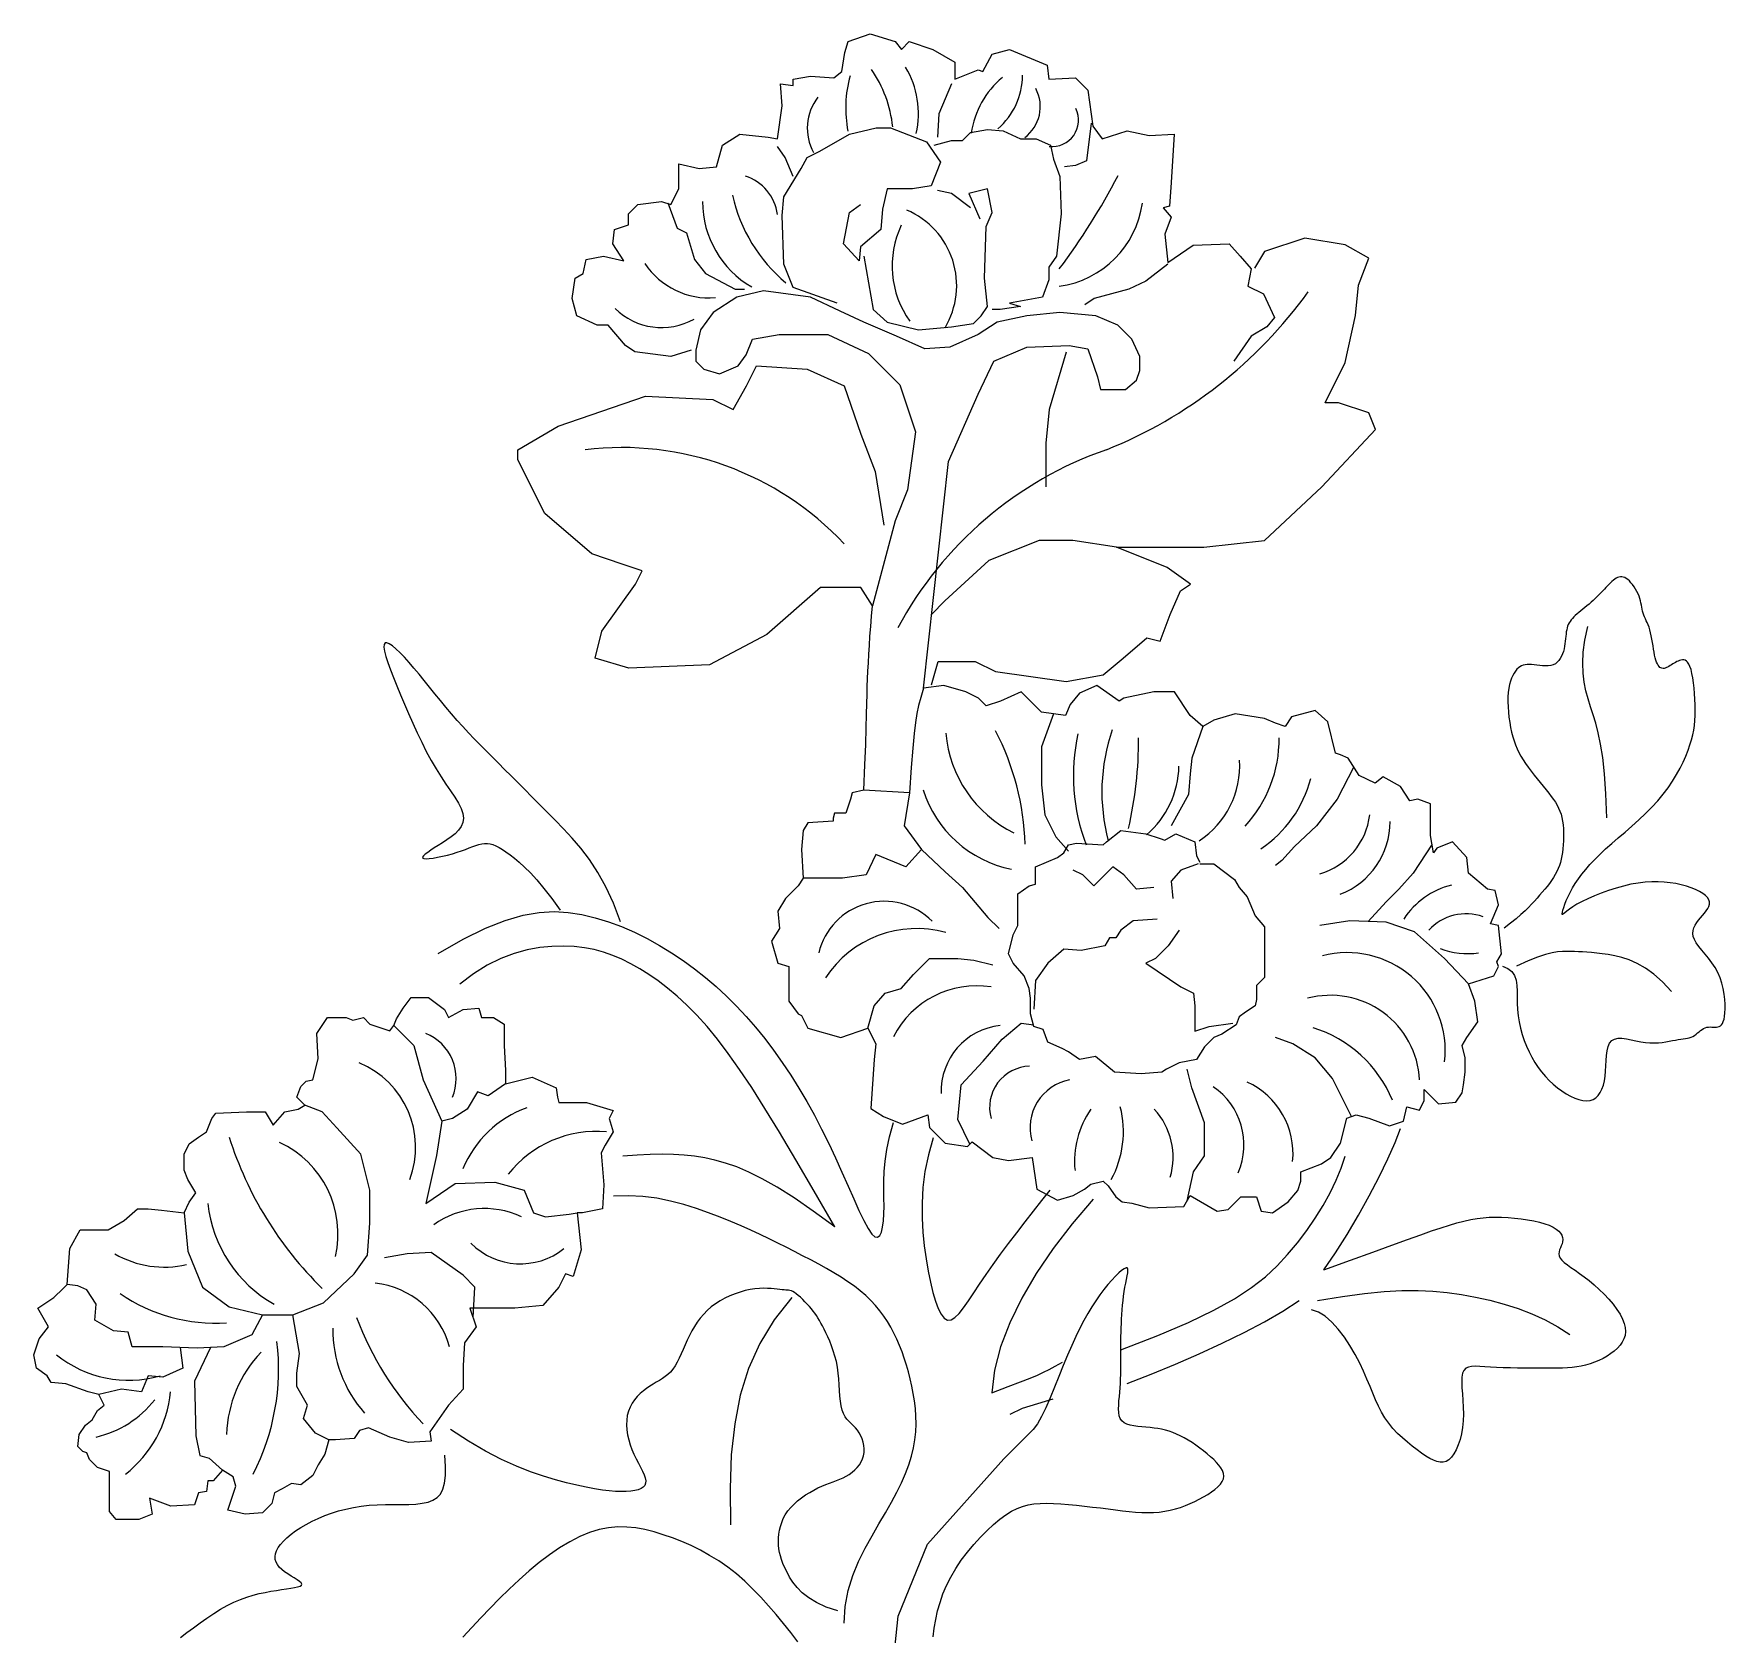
# Model space of a CAD drawing. Extents: x 156 to 436, y 1777 to 2269.
# Drawn here: x 156.1 to 436.2, y 2004.3 to 2269.3 of the extents above; entities that cross this region are included whole.
import ezdxf

# ---------------------------------------------------------------- set-up
doc = ezdxf.new("R2010")
doc.units = 0
doc.header["$LTSCALE"] = 0.9
doc.header["$MEASUREMENT"] = 0
for name, color, linetype in [('3', 3, 'CONTINUOUS'), ('4', 4, 'CONTINUOUS'), ('7', 7, 'CONTINUOUS')]:
    doc.layers.add(name, color=color, linetype=linetype)

msp = doc.modelspace()

# ---------------------------------------------------------------- linework, layer by layer
at = {"layer": '3'}
for points in [[(327.06, 2216.59), (324.28, 2207.13), (323.72, 2201.56), (323.72, 2194.33)], [(416.6, 2139.52), (416.45, 2143.47), (416.22, 2146.76), (415.93, 2149.47), (415.58, 2151.72), (415.18, 2153.59), (414.77, 2155.17), (414.34, 2156.58), (413.92, 2157.89), (413.51, 2159.2), (413.15, 2160.54), (412.87, 2161.95), (412.68, 2163.47), (412.62, 2165.12), (412.71, 2166.92), (412.98, 2168.93), (413.46, 2171.16)], [(427.33, 2110.76), (425.86, 2112.35), (424.42, 2113.63), (423.01, 2114.63), (421.65, 2115.39), (420.34, 2115.96), (419.09, 2116.36), (417.92, 2116.64), (416.84, 2116.84), (415.84, 2116.99), (414.94, 2117.1), (414.1, 2117.19), (413.33, 2117.25), (412.6, 2117.29), (411.91, 2117.32), (411.25, 2117.34), (410.6, 2117.36), (409.95, 2117.38), (409.25, 2117.38), (408.47, 2117.32), (407.55, 2117.16), (406.46, 2116.88), (405.15, 2116.43), (403.57, 2115.8), (401.68, 2114.94)], [(281.65, 2060.06), (278.71, 2056.36), (276.34, 2052.46), (274.49, 2048.33), (273.12, 2043.91), (272.19, 2039.16), (271.63, 2034.02), (271.41, 2028.46), (271.47, 2022.42)], [(368.73, 2059.55), (372.86, 2060.22), (376.51, 2060.71), (379.76, 2061.04), (382.68, 2061.21), (385.35, 2061.23), (387.83, 2061.13), (390.2, 2060.9), (392.53, 2060.57), (394.88, 2060.14), (397.25, 2059.61), (399.61, 2058.97), (401.94, 2058.22), (404.21, 2057.35), (406.41, 2056.35), (408.5, 2055.22), (410.48, 2053.96)]]:
    msp.add_lwpolyline(points, dxfattribs=at)
for centre, radius, start, end in [((278.26, 2251.88), 20.2, 5.7581, 34.9319), ((287.76, 2256.12), 14.86, 347.2547, 31.0913), ((310.9, 2257.03), 20.33, 164.7297, 190.8599), ((325.89, 2250.8), 14.68, 129.6337, 171.8113), ((308.07, 2262.52), 11.78, 310.9413, 359.7605), ((292.5, 2253.73), 8.3, 141.8685, 209.3239), ((316.45, 2257.27), 6.35, 306.3094, 28.0529), ((324.74, 2255.05), 4.39, 263.9383, 25.5631), ((271.61, 2238.43), 7.71, 7.3703, 72.3071), ((233.18, 2299.68), 115.78, 323.2452, 332.3027), ((283.15, 2241.5), 16.27, 179.8503, 240.0057), ((297.51, 2248.33), 26.32, 192.5896, 230.2163), ((323.73, 2243.52), 16.13, 277.8826, 352.0501), ((295.37, 2227.65), 13.58, 329.0407, 66.8545), ((314.06, 2230.91), 15.8, 154.7353, 215.4357), ((267.91, 2238.28), 12.68, 213.4123, 274.9079), ((305.44, 2271.05), 76.06, 291.8466, 324.2427), ((260.08, 2231.63), 10.94, 225.1743, 299.4514), ((253.5, 2150.38), 50.44, 43.1411, 96.9299), ((354.25, 2141.48), 62.44, 109.1702, 151.8228), ((364.35, 2143.81), 31.36, 160.8749, 194.9551), ((327.46, 2155.28), 20.4, 184.9946, 243.6418), ((276.91, 2133.85), 43.39, 1.6857, 27.4956), ((360.45, 2146.47), 32.17, 167.5309, 200.7982), ((274.69, 2152.3), 64.38, 346.9085, 0.3963), ((341.36, 2152.43), 20.98, 317.0005, 0.8792), ((341.1, 2148.07), 14.72, 302.9249, 3.8911), ((330.41, 2148.36), 15.35, 310.6352, 358.9108), ((348.26, 2150.99), 19.96, 303.6746, 345.5369), ((321.79, 2149.93), 19.3, 197.498, 258.7569), ((365.91, 2141.32), 11.52, 286.0428, 353.4182), ((367.87, 2138.88), 12.87, 290.9708, 359.9494), ((394.14, 2115.45), 13.32, 104.185, 146.8269), ((296.95, 2114.52), 11.16, 44.731, 166.5186), ((393.32, 2115.23), 8.38, 70.3614, 137.6793), ((302.27, 2103.22), 17.94, 74.2902, 147.0142), ((393.69, 2130.28), 13.27, 249.2773, 277.3185), ((373.63, 2100.95), 16.23, 353.5081, 104.6711), ((312.23, 2096.28), 15.4, 80.9935, 153.1431), ((370.87, 2095.34), 14.77, 2.9735, 104.9718), ((218.04, 2096.34), 8.02, 337.1734, 68.1141), ((317.31, 2094.24), 10.93, 96.0942, 182.0104), ((361.72, 2084.7), 20.99, 22.5084, 72.6861), ((204.11, 2084.91), 15.23, 339.608, 67.1522), ((321.21, 2091.55), 6.81, 91.5038, 195.4933), ((329.21, 2088.16), 8.11, 101.1565, 195.5448), ((351.65, 2083.92), 13, 354.2158, 65.3321), ((344.87, 2085.35), 11.66, 336.6545, 55.67), ((243.83, 2074.54), 17.99, 109.7676, 157.7273), ((343.25, 2082.69), 14.79, 144.739, 186.1594), ((319.97, 2087.53), 16.59, 331.4804, 14.2531), ((333.1, 2083.3), 11.69, 343.5179, 42.7801), ((249.35, 2068.85), 18.73, 85.1023, 141.6191), ((246.34, 2104.95), 60.7, 197.5621, 225.6007), ((189.79, 2070.61), 16.7, 347.0025, 65.1098), ((206.63, 2077.95), 21.81, 186.0773, 240.6659), ((230.75, 2060.22), 14.57, 65.162, 125.2147), ((177.67, 2081.24), 16.14, 239.7433, 283.4223), ((236.7, 2077.18), 11.54, 224.7915, 308.6751), ((211.01, 2048.06), 14.49, 15.4051, 83.4589), ((186.23, 2083.81), 28, 235.6171, 273.6648), ((257.79, 2074.67), 51.44, 200.4037, 223.6676), ((226.61, 2054.84), 20.99, 179.6045, 221.5519), ((171.86, 2065.52), 19.16, 231.2092, 285.633), ((208.9, 2036.65), 20.89, 136.5123, 177.9375), ((158.63, 2048.24), 38.03, 332.708, 6.8605), ((162.54, 2053.82), 17.31, 283.0829, 321.7985), ((158.98, 2046.43), 19.9, 308.2357, 354.2279)]:
    msp.add_arc(centre, radius, start, end, dxfattribs=at)
at = {"layer": '4'}
for points in [[(264.99, 2216.93), (261.62, 2215.89), (255.65, 2216.67), (254.09, 2217.71), (251.23, 2221.08), (249.41, 2221.08), (246.04, 2222.64), (245.26, 2225.49), (245.78, 2228.86), (247.08, 2229.64), (247.6, 2231.98), (250.45, 2232.5), (253.83, 2231.72), (252.01, 2234.57), (252.27, 2236.91), (254.61, 2237.68), (254.61, 2239.5), (256.17, 2241.06), (260.06, 2241.58), (261.62, 2241.06), (262.92, 2243.65), (262.92, 2247.8), (266.29, 2247.02), (269.15, 2247.28), (270.19, 2250.91), (273.04, 2252.73), (277.72, 2252.21), (279.28, 2251.95), (280.06, 2257.4), (279.8, 2261.03), (281.87, 2260.77), (281.87, 2261.81), (284.73, 2262.33), (288.62, 2262.07), (289.92, 2263.11), (290.44, 2266.22), (290.96, 2268.04), (294.6, 2269.33), (298.75, 2268.04), (299.79, 2266.74), (301.09, 2268.04), (304.98, 2266.74), (308.62, 2264.66), (308.62, 2261.81), (312.51, 2263.37), (313.29, 2263.11), (314.85, 2265.96), (317.71, 2266.74), (323.94, 2264.14), (324.2, 2261.81), (328.61, 2262.07), (330.69, 2259.99), (331.47, 2254.03), (333.03, 2251.95), (337.18, 2253.25), (340.82, 2252.47), (344.97, 2252.73), (344.45, 2244.69), (344.2, 2240.8), (343.16, 2240.54), (344.45, 2238.98), (343.42, 2236.13), (343.94, 2231.46), (348.09, 2234.31), (354.06, 2234.57), (355.88, 2232.5), (357.7, 2230.42), (357.18, 2227.57), (359.78, 2226.27), (361.59, 2222.38), (360.29, 2220.82), (357.7, 2219.27), (354.84, 2215.12)], [(308.1, 2261.03), (306.02, 2256.1), (305.76, 2252.21)], [(289.14, 2224.71), (281.87, 2227.31), (280.32, 2231.2), (280.06, 2239.24), (280.32, 2242.35), (283.17, 2247.02), (284.21, 2248.84), (286.29, 2249.88), (291.22, 2252.73), (295.64, 2253.77), (297.97, 2253.77), (303.95, 2251.43), (306.28, 2248.06), (304.72, 2244.17), (301.61, 2243.65), (297.45, 2243.65), (296.67, 2240.28), (296.41, 2236.91), (293.04, 2234.05), (292.78, 2231.72), (290.18, 2234.57), (291.22, 2239.76), (293.04, 2241.06)], [(305.24, 2250.91), (308.1, 2251.69), (309.92, 2251.69), (311.22, 2252.99), (314.07, 2253.51), (316.67, 2253.25), (319.53, 2251.95), (322.12, 2251.95), (324.46, 2250.91), (324.98, 2248.58), (326.02, 2245.73), (326.28, 2239.5), (325.5, 2232.5), (324.2, 2230.68), (324.2, 2228.61), (323.16, 2225.75), (317.71, 2224.71), (319.53, 2224.2), (316.15, 2223.68), (314.85, 2223.68)], [(331.21, 2254.55), (330.43, 2248.32), (328.61, 2247.54), (326.8, 2247.28)], [(281.87, 2245.73), (280.57, 2248.84), (279.28, 2250.66)], [(293.56, 2232.5), (295.12, 2223.68), (297.45, 2221.6), (302.65, 2220.3), (308.1, 2220.82), (311.74, 2221.34), (313.03, 2222.64), (314.07, 2224.2), (313.55, 2228.86), (313.81, 2237.43), (314.85, 2239.76), (314.07, 2243.65), (310.96, 2242.87), (312.77, 2238.72)], [(261.1, 2241.32), (262.66, 2237.17), (264.22, 2236.39), (265.51, 2231.98), (267.33, 2229.64), (272.27, 2227.05), (273.82, 2227.05)], [(311.22, 2240.54), (308.1, 2242.87), (305.76, 2243.39)], [(343.94, 2231.2), (340.3, 2228.35), (337.44, 2227.05), (331.73, 2225.49), (330.17, 2224.45)], [(303.47, 2161), (307.58, 2198.51), (312.51, 2209.67), (315.11, 2215.12), (320.56, 2217.45), (327.58, 2217.71), (330.69, 2217.19), (332.25, 2212.52), (332.77, 2210.45), (336.92, 2210.45), (338.74, 2212), (339.26, 2213.56), (339.26, 2215.89), (337.96, 2218.75), (335.63, 2221.08), (331.99, 2222.64), (326.02, 2223.16), (320.56, 2222.64), (315.63, 2221.6), (312.51, 2219.53), (307.84, 2217.45), (303.69, 2217.19), (299.01, 2219.27), (293.56, 2221.6), (289.66, 2223.42), (284.73, 2225.75), (276.94, 2226.79), (272.52, 2225.75), (268.63, 2223.16), (266.55, 2220.3), (265.77, 2216.93), (265.77, 2215.12), (267.07, 2213.82), (269.67, 2213.04), (272.78, 2214.34), (274.08, 2216.15), (275.12, 2218.75), (279.54, 2219.53), (287.59, 2219.53), (294.34, 2216.41), (299.53, 2211.22), (302.13, 2203.44), (300.83, 2193.84), (298.75, 2188.66), (295.01, 2174.62)], [(293.6, 2144.1), (293.76, 2148.26), (293.88, 2151.65), (293.96, 2154.4), (294.03, 2156.62), (294.08, 2158.42), (294.12, 2159.92), (294.15, 2161.25), (294.2, 2162.51), (294.25, 2163.81), (294.32, 2165.17), (294.39, 2166.58), (294.49, 2168.05), (294.59, 2169.59), (294.72, 2171.2), (294.86, 2172.87), (295.01, 2174.62)], [(253.27, 2122.27), (252.11, 2125.36), (250.86, 2128.08), (249.52, 2130.47), (248.12, 2132.59), (246.7, 2134.47), (245.26, 2136.15), (243.84, 2137.68), (242.45, 2139.1), (241.11, 2140.46), (239.83, 2141.75), (238.6, 2142.99), (237.42, 2144.18), (236.28, 2145.33), (235.17, 2146.43), (234.09, 2147.51), (233.05, 2148.55), (232.02, 2149.58), (231.02, 2150.59), (230.03, 2151.59), (229.06, 2152.59), (228.11, 2153.59), (227.16, 2154.61), (226.22, 2155.64), (225.29, 2156.71), (224.37, 2157.8), (223.45, 2158.92), (222.54, 2160.04), (221.64, 2161.15), (220.76, 2162.24), (219.91, 2163.29), (219.07, 2164.29), (218.27, 2165.23), (217.49, 2166.08), (216.76, 2166.84), (216.09, 2167.47), (215.5, 2167.97), (214.99, 2168.32), (214.58, 2168.49), (214.29, 2168.47), (214.13, 2168.23), (214.1, 2167.77), (214.21, 2167.09), (214.44, 2166.23), (214.77, 2165.21), (215.19, 2164.03), (215.68, 2162.74), (216.24, 2161.35), (216.85, 2159.87), (217.49, 2158.34), (218.16, 2156.77), (218.86, 2155.18), (219.59, 2153.59), (220.35, 2152.03), (221.12, 2150.49), (221.92, 2149.02), (222.73, 2147.62), (223.56, 2146.31), (224.37, 2145.1), (225.14, 2143.97), (225.83, 2142.92), (226.42, 2141.94), (226.88, 2141.04), (227.18, 2140.2), (227.28, 2139.43), (227.18, 2138.71), (226.88, 2138.05), (226.44, 2137.43), (225.88, 2136.86), (225.23, 2136.33), (224.52, 2135.83), (223.8, 2135.36), (223.1, 2134.93), (222.44, 2134.51), (221.85, 2134.13), (221.35, 2133.78), (220.94, 2133.47), (220.66, 2133.2), (220.51, 2132.99), (220.52, 2132.83), (220.7, 2132.74), (221.07, 2132.71), (221.59, 2132.74), (222.24, 2132.83), (222.98, 2132.96), (223.78, 2133.13), (224.61, 2133.33), (225.44, 2133.55), (226.23, 2133.79), (226.95, 2134.04), (227.62, 2134.28), (228.24, 2134.52), (228.8, 2134.73), (229.33, 2134.92), (229.83, 2135.08), (230.31, 2135.19), (230.77, 2135.25), (231.23, 2135.25), (231.68, 2135.19), (232.15, 2135.06), (232.64, 2134.86), (233.16, 2134.6), (233.71, 2134.27), (234.31, 2133.86), (234.98, 2133.38), (235.7, 2132.82), (236.5, 2132.16), (237.39, 2131.35), (238.36, 2130.38), (239.43, 2129.21), (240.6, 2127.82), (241.88, 2126.16), (243.28, 2124.22)], [(301.12, 2143.63), (293.6, 2144.1), (291.62, 2143.65), (291.36, 2142.61), (290.57, 2140.25), (288.74, 2140.25), (288.48, 2139.47), (288.48, 2138.95), (284.29, 2138.68), (283.5, 2137.38), (283.24, 2134.24), (283.5, 2129.53), (282.72, 2128.23), (280.62, 2126.13), (279.32, 2124.04), (279.58, 2121.17), (278.27, 2119.07), (279.32, 2115.41), (281.15, 2114.89), (281.15, 2109.14), (282.72, 2107.05), (283.24, 2106.79), (284.29, 2104.69), (289.79, 2103.13), (294.23, 2104.69), (295.54, 2102.08), (295.28, 2099.46), (294.76, 2091.36), (296.85, 2090.05), (299.99, 2088.75), (304.18, 2090.31), (304.44, 2088.22), (307.06, 2085.61), (310.72, 2085.08), (311.51, 2085.87), (314.91, 2083.25), (317.53, 2082.73), (321.45, 2083.25), (322.24, 2078.03), (325.64, 2076.19), (328.26, 2076.98), (330.09, 2078.03), (331.14, 2078.81), (333.23, 2079.33), (334.02, 2078.55), (335.33, 2076.72), (336.37, 2075.93), (337.94, 2075.67), (340.82, 2074.89), (346.58, 2075.15), (347.63, 2076.98), (352.08, 2074.36), (353.91, 2074.63), (356, 2076.72), (358.62, 2076.72), (359.4, 2074.36), (361.24, 2074.1), (363.85, 2075.93), (365.42, 2077.76), (365.95, 2079.33), (365.95, 2080.9), (369.35, 2082.21), (370.92, 2083.25), (372.49, 2085.61), (373.54, 2089.79), (375.11, 2090.31), (377.2, 2089.79), (380.6, 2088.48), (382.96, 2089.27), (383.48, 2091.62), (385.58, 2091.1), (386.36, 2092.67), (386.36, 2094.5), (388.72, 2092.14), (391.6, 2092.41), (392.64, 2093.97), (392.9, 2095.28), (393.17, 2097.37), (393.17, 2099.73), (392.64, 2101.82), (393.43, 2103.13), (395.26, 2105.74), (394.74, 2109.14), (393.69, 2112.02), (397.88, 2113.32), (398.66, 2114.89), (398.4, 2115.68), (399.19, 2116.98), (398.66, 2121.69), (397.35, 2121.95), (398.66, 2125.09), (398.14, 2127.44), (396.83, 2127.7), (393.69, 2130.32), (393.43, 2132.93), (391.07, 2135.55), (388.46, 2134.5), (387.93, 2133.72), (387.41, 2136.59), (387.41, 2141.82), (385.31, 2142.61), (384.01, 2142.34), (382.44, 2144.7), (379.56, 2146.27), (378.25, 2145.22), (375.63, 2146.53), (373.8, 2149.4), (372.49, 2149.93), (371.71, 2150.19), (370.4, 2155.42), (368.3, 2157.25), (364.38, 2156.2), (363.33, 2154.63), (361.76, 2155.16), (359.93, 2155.94), (355.09, 2156.72), (351.55, 2155.68), (349.72, 2154.63), (347.63, 2156.46), (345.01, 2160.39), (341.61, 2160.39), (336.63, 2159.34), (335.85, 2158.82), (332.18, 2161.43), (329.31, 2160.12), (327.74, 2158.29), (326.95, 2156.46), (323.02, 2156.99), (319.62, 2160.39), (316.22, 2158.82), (313.86, 2158.03), (312.56, 2159.34), (310.46, 2160.39), (306.8, 2161.43), (303.47, 2161)], [(303.47, 2161), (303, 2159.43), (302.64, 2158.09), (302.36, 2156.79), (302.12, 2155.31), (301.91, 2153.46), (301.69, 2151.03), (301.43, 2147.83), (301.12, 2143.63)], [(324.99, 2156.72), (323.02, 2151.23), (323.02, 2144.96), (323.55, 2139.99), (325.38, 2136.33), (327.47, 2133.98)], [(349.72, 2154.63), (347.89, 2149.4), (347.63, 2146.79), (347.36, 2143.39), (344.49, 2138.16)], [(374.72, 2147.97), (371.97, 2142.61), (368.56, 2138.16), (364.9, 2134.76), (362.81, 2132.41), (361.76, 2131.62)], [(301.12, 2143.63), (300.25, 2138.16), (303.13, 2134.24), (307.06, 2130.58), (309.94, 2127.96), (314.13, 2123), (315.96, 2121.17)], [(349.2, 2131.89), (351.55, 2131.89), (354.95, 2129.27), (355.74, 2127.96), (357.05, 2126.4), (358.36, 2123.26), (359.93, 2121.43), (359.93, 2113.06), (358.62, 2111.75), (358.62, 2109.4), (358.36, 2108.35), (356.79, 2107.31), (355.74, 2106.52), (355.22, 2105.22), (352.86, 2103.65), (351.55, 2103.13), (349.98, 2101.56), (348.67, 2099.46), (345.79, 2098.94), (343.7, 2097.9), (342.92, 2097.37), (339.51, 2097.11), (335.06, 2097.37), (331.92, 2099.99), (329.31, 2099.46), (327.47, 2100.77), (326.43, 2101.3), (324.07, 2102.34), (323.29, 2104.43), (321.72, 2104.96), (321.19, 2107.05), (321.19, 2109.66), (320.93, 2111.23), (320.15, 2113.32), (318.31, 2115.41), (317.53, 2116.98), (318.31, 2120.12), (319.1, 2121.69), (319.1, 2124.04), (319.1, 2126.92), (320.93, 2128.23), (321.98, 2128.49), (321.98, 2131.36), (325.64, 2132.93), (326.69, 2133.72), (327.47, 2135.02), (328.78, 2135.29), (333.23, 2135.02), (333.75, 2135.55), (336.11, 2137.38), (340.3, 2136.85), (342.65, 2136.07), (343.44, 2135.81), (345.27, 2136.85), (348.41, 2135.55), (348.67, 2133.19), (349.2, 2132.15)], [(387.67, 2135.15), (384.53, 2130.32), (382.17, 2127.7), (380.08, 2125.61), (377.07, 2122.34)], [(303.13, 2134.24), (300.52, 2131.36), (295.54, 2133.45), (293.97, 2130.06), (290.05, 2129.53), (286.64, 2129.53), (283.5, 2129.53)], [(348.94, 2131.89), (346.06, 2130.84), (344.49, 2129.01), (344.75, 2126.13)], [(341.61, 2127.96), (338.73, 2127.7), (336.63, 2130.06), (334.8, 2131.36), (333.23, 2129.79), (331.66, 2128.23), (329.83, 2130.06), (328.26, 2130.84)], [(223.09, 2117.03), (227.23, 2119.4), (230.91, 2121.21), (234.19, 2122.52), (237.14, 2123.37), (239.82, 2123.84), (242.29, 2123.97), (244.61, 2123.83), (246.86, 2123.48), (249.08, 2122.95), (251.27, 2122.28), (253.44, 2121.48), (255.58, 2120.55), (257.67, 2119.51), (259.72, 2118.37), (261.72, 2117.15), (263.66, 2115.85), (265.54, 2114.48), (267.36, 2113.05), (269.12, 2111.55), (270.82, 2109.98), (272.48, 2108.33), (274.08, 2106.62), (275.64, 2104.83), (277.16, 2102.96), (278.63, 2101.01), (280.07, 2098.99), (281.46, 2096.9), (282.81, 2094.75), (284.12, 2092.53), (285.38, 2090.26), (286.59, 2087.94), (287.76, 2085.58), (288.88, 2083.19), (289.95, 2080.82), (290.96, 2078.53), (291.9, 2076.39), (292.77, 2074.46), (293.56, 2072.81), (294.27, 2071.49), (294.89, 2070.57), (295.42, 2070.1), (295.85, 2070.03), (296.21, 2070.31), (296.48, 2070.9), (296.69, 2071.73), (296.83, 2072.76), (296.9, 2073.93), (296.93, 2075.19), (296.91, 2076.5), (296.88, 2077.88), (296.88, 2079.35), (296.93, 2080.93), (297.08, 2082.67), (297.36, 2084.58), (297.81, 2086.7), (298.46, 2089.06)], [(342.13, 2122.73), (338.2, 2122.47), (336.11, 2120.9), (335.33, 2119.6), (334.28, 2119.6), (333.49, 2118.29), (329.57, 2117.51), (326.69, 2117.77), (324.07, 2115.41), (321.98, 2112.54), (321.72, 2107.83)], [(345.79, 2120.9), (343.96, 2118.29), (341.87, 2116.2), (340.3, 2115.41), (346.06, 2111.49), (348.15, 2110.45), (348.41, 2108.35), (348.41, 2105.48), (348.41, 2104.96), (348.41, 2104.17), (350.77, 2104.96), (354.69, 2105.48)], [(393.69, 2112.02), (389.76, 2116.2), (384.79, 2120.64), (380.08, 2122.21), (374.06, 2122.47), (369.09, 2121.69)], [(288.78, 2071.76), (285.36, 2077.67), (282.32, 2082.87), (279.61, 2087.42), (277.19, 2091.38), (275, 2094.84), (272.99, 2097.85), (271.13, 2100.49), (269.35, 2102.83), (267.62, 2104.93), (265.92, 2106.81), (264.27, 2108.48), (262.64, 2109.98), (261.05, 2111.31), (259.49, 2112.5), (257.96, 2113.55), (256.45, 2114.49), (254.96, 2115.33), (253.48, 2116.08), (251.99, 2116.72), (250.48, 2117.25), (248.91, 2117.68), (247.29, 2117.99), (245.6, 2118.19), (243.8, 2118.26), (241.9, 2118.21), (239.91, 2118.01), (237.83, 2117.62), (235.68, 2117.03), (233.47, 2116.19), (231.22, 2115.09), (228.95, 2113.68), (226.66, 2111.95)], [(294.23, 2104.69), (295.28, 2108.35), (297.11, 2110.45), (299.73, 2111.23), (301.82, 2113.58), (304.44, 2116.2), (309.15, 2116.2), (311.77, 2115.94), (314.91, 2115.15)], [(187.37, 2031.46), (185.83, 2029.7), (184.95, 2029.7), (184.73, 2027.94), (183.41, 2027.72), (182.75, 2025.74), (178.79, 2025.52), (175.26, 2026.84), (175.7, 2024.2), (173.5, 2023.32), (169.76, 2023.32), (168.66, 2024.64), (168.66, 2028.82), (168.66, 2031.24), (166.68, 2031.9), (165.36, 2033.22), (164.92, 2034.32), (164.26, 2034.54), (163.38, 2035.41), (163.6, 2037.39), (164.7, 2038.93), (165.8, 2039.81), (166.68, 2041.35), (167.78, 2042.23), (166.9, 2043.99), (165.14, 2044.43), (161.4, 2045.75), (158.98, 2045.97), (158.32, 2047.07), (156.56, 2048.39), (156.12, 2050.58), (157, 2053.22), (158.54, 2055.2), (156.78, 2058.28), (159.42, 2060.04), (160.96, 2061.58), (161.62, 2062.23), (162.06, 2068.17), (163.82, 2071.25), (168.44, 2071.25), (171.08, 2072.79), (173.28, 2074.77), (175.04, 2074.77), (177.24, 2074.55), (180.99, 2074.11), (181.87, 2075.87), (182.97, 2077.4), (181.65, 2079.6), (180.99, 2081.14), (180.99, 2083.78), (181.87, 2085.54), (183.41, 2086.64), (184.73, 2087.52), (185.61, 2089.71), (186.27, 2090.59), (191.33, 2090.81), (194.41, 2090.81), (195.73, 2088.62), (197.71, 2090.81), (199.91, 2091.25), (201.01, 2091.91), (199.69, 2093.23), (200.35, 2094.99), (201.23, 2095.87), (202.33, 2096.09), (203.21, 2099.61), (202.99, 2103.78), (204.75, 2106.42), (207.83, 2106.42), (208.93, 2105.98), (210.69, 2106.42), (211.79, 2105.32), (215.1, 2104.22), (215.76, 2105.1), (216.2, 2106.2), (217.3, 2107.96), (218.62, 2109.72), (221.48, 2109.72), (224.12, 2107.74), (224.78, 2106.42), (227.2, 2107.74), (229.84, 2107.96), (230.28, 2106.42), (232.26, 2106.42), (234.02, 2105.32), (234.02, 2101.81), (234.24, 2097.63), (234.24, 2095.43), (238.64, 2096.53), (240.62, 2095.65), (242.6, 2094.77), (242.82, 2093.23), (243.04, 2092.35), (247.66, 2092.35), (252.07, 2091.03), (251.41, 2089.71), (252.07, 2087.52), (250.75, 2085.32), (250.09, 2084), (250.53, 2078.72), (250.31, 2074.77), (247, 2074.11), (246.12, 2074.11), (246.78, 2067.95), (245.46, 2063.55), (244.14, 2063.99), (243.04, 2061.8), (240.4, 2058.72), (235.78, 2058.28), (231.82, 2058.28), (228.3, 2058.28), (229.4, 2055.2), (227.42, 2052.56), (227.2, 2048.82), (227.2, 2044.87), (224.78, 2042.23), (221.7, 2037.83), (221.92, 2036.29), (218.18, 2036.07), (215.1, 2036.95), (211.57, 2038.49), (210.03, 2038.05), (209.15, 2036.73), (206.07, 2036.51), (204.97, 2036.51), (204.31, 2034.1), (203.21, 2032.34), (202.33, 2030.58), (200.35, 2029.04), (198.81, 2029.26), (197.27, 2028.38), (195.95, 2027.72), (195.51, 2025.96), (193.97, 2024.42), (191.11, 2024.2), (188.25, 2024.86), (189.57, 2028.82), (189.13, 2030.36), (187.37, 2031.46)], [(215.76, 2105.1), (219.06, 2101.81), (220.6, 2096.09), (223.68, 2089.28), (222.8, 2083.56), (221.04, 2075.65), (225.88, 2078.94), (232.48, 2079.16), (237.32, 2077.84), (238.86, 2074.11), (240.84, 2073.45), (244.8, 2073.89), (246.12, 2074.11)], [(311.12, 2085.48), (309.15, 2089.53), (309.68, 2095.28), (313.34, 2099.2), (316.48, 2102.86), (319.62, 2105.48), (321.72, 2105.22)], [(374.32, 2090.05), (371.18, 2096.33), (368.3, 2099.73), (364.64, 2102.08), (361.76, 2103.13)], [(234.24, 2095.43), (231.38, 2093.45), (229.62, 2094.11), (227.86, 2091.25), (227.86, 2091.25), (225.44, 2089.71), (223.68, 2089.28)], [(347.1, 2076.06), (348.15, 2080.9), (349.98, 2083.52), (349.98, 2089.01), (347.89, 2094.76), (347.1, 2097.9), (347.1, 2097.9)], [(180.99, 2074.11), (181.65, 2067.73), (184.07, 2061.8), (188.47, 2058.5), (193.97, 2057.18), (199.03, 2057.18), (204.09, 2059.16), (209.15, 2063.99), (211.35, 2067.07), (211.79, 2072.35), (211.79, 2077.84), (210.25, 2083.78), (206.29, 2088.18), (203.87, 2090.81), (201.01, 2091.91)], [(369.74, 2064.64), (371.67, 2067.46), (373.6, 2070.51), (375.47, 2073.7), (377.26, 2076.91), (378.89, 2080.05), (380.34, 2083.02), (381.55, 2085.72), (382.47, 2088.04)], [(305.08, 2086.51), (304.26, 2083.69), (303.7, 2080.94), (303.36, 2078.28), (303.21, 2075.71), (303.22, 2073.23), (303.36, 2070.86), (303.59, 2068.6), (303.89, 2066.46), (304.22, 2064.45), (304.59, 2062.58), (304.99, 2060.91), (305.42, 2059.44), (305.88, 2058.22), (306.37, 2057.28), (306.9, 2056.64), (307.45, 2056.33), (308.04, 2056.38), (308.67, 2056.76), (309.35, 2057.43), (310.09, 2058.35), (310.9, 2059.5), (311.78, 2060.83), (312.75, 2062.3), (313.82, 2063.88), (314.98, 2065.53), (316.23, 2067.24), (317.54, 2069), (318.9, 2070.78), (320.29, 2072.57), (321.68, 2074.36), (323.07, 2076.13), (324.43, 2077.86)], [(288.78, 2071.76), (285.19, 2074.38), (282.03, 2076.55), (279.23, 2078.31), (276.75, 2079.72), (274.54, 2080.83), (272.53, 2081.69), (270.67, 2082.33), (268.92, 2082.82), (267.22, 2083.2), (265.53, 2083.48), (263.82, 2083.66), (262.05, 2083.76), (260.18, 2083.78), (258.18, 2083.74), (256.02, 2083.63), (253.65, 2083.46)], [(336.14, 2051.41), (342.26, 2053.78), (347.35, 2055.95), (351.53, 2057.97), (354.96, 2059.87), (357.76, 2061.7), (360.07, 2063.5), (362.03, 2065.32), (363.76, 2067.18), (365.39, 2069.13), (366.92, 2071.16), (368.34, 2073.23), (369.63, 2075.32), (370.79, 2077.42), (371.8, 2079.49), (372.64, 2081.51), (373.31, 2083.46)], [(290.31, 2006.14), (290.49, 2008.92), (290.99, 2011.54), (291.75, 2014.01), (292.7, 2016.34), (293.78, 2018.54), (294.93, 2020.61), (296.08, 2022.56), (297.18, 2024.41), (298.17, 2026.16), (299.05, 2027.82), (299.81, 2029.4), (300.46, 2030.91), (301.01, 2032.37), (301.44, 2033.78), (301.78, 2035.15), (302.02, 2036.49), (302.17, 2037.82), (302.22, 2039.13), (302.2, 2040.42), (302.12, 2041.7), (301.97, 2042.95), (301.77, 2044.18), (301.53, 2045.39), (301.26, 2046.58), (300.96, 2047.75), (300.63, 2048.88), (300.28, 2050), (299.9, 2051.08), (299.49, 2052.14), (299.04, 2053.17), (298.55, 2054.17), (298.03, 2055.14), (297.47, 2056.08), (296.86, 2056.99), (296.21, 2057.87), (295.5, 2058.73), (294.73, 2059.56), (293.89, 2060.37), (292.99, 2061.15), (292.01, 2061.93), (290.95, 2062.68), (289.82, 2063.42), (288.63, 2064.15), (287.39, 2064.87), (286.11, 2065.58), (284.79, 2066.29), (283.44, 2066.99), (282.08, 2067.69), (280.7, 2068.39), (279.31, 2069.09), (277.88, 2069.79), (276.4, 2070.5), (274.87, 2071.21), (273.26, 2071.92), (271.56, 2072.64), (269.77, 2073.37), (267.87, 2074.1), (265.87, 2074.81), (263.77, 2075.46), (261.58, 2076.03), (259.32, 2076.49), (256.98, 2076.79), (254.58, 2076.92), (252.12, 2076.85)], [(331.55, 2076.34), (328.08, 2072.29), (324.92, 2068.18), (322.12, 2064.05), (319.72, 2059.93), (317.74, 2055.86), (316.23, 2051.87), (315.22, 2048.01), (314.75, 2044.29)], [(228.85, 2056.74), (229.18, 2061.8), (227.2, 2063.77), (221.92, 2067.51), (217.96, 2067.29), (214.22, 2066.63)], [(305.05, 2003.86), (305.24, 2005.31), (305.49, 2006.73), (305.8, 2008.15), (306.19, 2009.57), (306.67, 2010.97), (307.26, 2012.37), (307.96, 2013.77), (308.79, 2015.17), (309.71, 2016.54), (310.72, 2017.88), (311.78, 2019.16), (312.87, 2020.37), (313.98, 2021.48), (315.06, 2022.48), (316.11, 2023.35), (317.1, 2024.07), (318.04, 2024.66), (318.96, 2025.11), (319.87, 2025.46), (320.8, 2025.71), (321.75, 2025.87), (322.76, 2025.95), (323.83, 2025.98), (324.99, 2025.96), (326.21, 2025.89), (327.49, 2025.8), (328.8, 2025.67), (330.12, 2025.53), (331.45, 2025.37), (332.75, 2025.21), (334.02, 2025.05), (335.23, 2024.89), (336.39, 2024.75), (337.51, 2024.63), (338.58, 2024.54), (339.61, 2024.48), (340.6, 2024.45), (341.57, 2024.47), (342.5, 2024.54), (343.41, 2024.66), (344.3, 2024.83), (345.16, 2025.05), (346, 2025.31), (346.82, 2025.61), (347.61, 2025.93), (348.38, 2026.28), (349.12, 2026.66), (349.84, 2027.05), (350.52, 2027.45), (351.15, 2027.86), (351.72, 2028.29), (352.21, 2028.72), (352.62, 2029.16), (352.92, 2029.6), (353.11, 2030.05), (353.18, 2030.49), (353.13, 2030.94), (352.97, 2031.39), (352.72, 2031.84), (352.38, 2032.29), (351.98, 2032.75), (351.51, 2033.22), (350.99, 2033.69), (350.43, 2034.17), (349.84, 2034.65), (349.22, 2035.13), (348.58, 2035.59), (347.93, 2036.03), (347.28, 2036.45), (346.63, 2036.83), (345.98, 2037.17), (345.35, 2037.46), (344.73, 2037.72), (344.12, 2037.93), (343.51, 2038.1), (342.89, 2038.25), (342.27, 2038.36), (341.63, 2038.45), (340.97, 2038.53), (340.3, 2038.58), (339.61, 2038.64), (338.94, 2038.7), (338.29, 2038.79), (337.69, 2038.91), (337.14, 2039.09), (336.68, 2039.32), (336.31, 2039.63), (336.04, 2040.02), (335.87, 2040.49), (335.78, 2041.03), (335.76, 2041.62), (335.78, 2042.26), (335.83, 2042.94), (335.9, 2043.65), (335.97, 2044.38), (336.02, 2045.11), (336.07, 2045.85), (336.1, 2046.59), (336.12, 2047.33), (336.13, 2048.07), (336.13, 2048.8), (336.14, 2049.52), (336.14, 2050.23), (336.14, 2050.92), (336.14, 2051.6), (336.14, 2052.28), (336.15, 2052.95), (336.16, 2053.63), (336.17, 2054.32), (336.19, 2055.02), (336.22, 2055.74), (336.26, 2056.48), (336.3, 2057.24), (336.36, 2058.01), (336.42, 2058.78), (336.5, 2059.55), (336.59, 2060.3), (336.7, 2061.04), (336.82, 2061.76), (336.95, 2062.44), (337.08, 2063.07), (337.2, 2063.64), (337.28, 2064.13), (337.32, 2064.53), (337.29, 2064.81), (337.19, 2064.97), (336.99, 2064.98), (336.68, 2064.84), (336.27, 2064.55), (335.79, 2064.13), (335.24, 2063.59), (334.63, 2062.94), (333.99, 2062.2), (333.33, 2061.38), (332.66, 2060.48), (331.99, 2059.53), (331.33, 2058.52), (330.68, 2057.43), (330.02, 2056.25), (329.35, 2054.98), (328.68, 2053.61), (328, 2052.13), (327.31, 2050.52), (326.6, 2048.8), (325.89, 2047), (325.16, 2045.2), (324.44, 2043.45), (323.72, 2041.82), (323.01, 2040.36), (322.31, 2039.14), (321.64, 2038.22)], [(193.97, 2057.18), (192.21, 2053.88), (187.59, 2051.9), (183.19, 2051.68), (177.46, 2051.9), (172.4, 2051.9), (171.74, 2054.32), (169.32, 2054.54), (166.24, 2056.3), (166.46, 2058.94), (164.92, 2061.36), (163.38, 2062.02), (161.62, 2062.23)], [(289.29, 2008.18), (287.36, 2008.8), (285.76, 2009.53), (284.44, 2010.32), (283.37, 2011.17), (282.51, 2012.04), (281.83, 2012.91), (281.28, 2013.77), (280.85, 2014.58), (280.48, 2015.32), (280.18, 2016.01), (279.94, 2016.66), (279.75, 2017.27), (279.61, 2017.86), (279.52, 2018.44), (279.46, 2019.03), (279.45, 2019.62), (279.46, 2020.24), (279.52, 2020.87), (279.62, 2021.51), (279.76, 2022.16), (279.97, 2022.81), (280.23, 2023.46), (280.57, 2024.09), (280.97, 2024.71), (281.46, 2025.3), (282.01, 2025.86), (282.61, 2026.4), (283.25, 2026.9), (283.93, 2027.37), (284.61, 2027.8), (285.3, 2028.18), (285.98, 2028.52), (286.64, 2028.82), (287.27, 2029.08), (287.88, 2029.31), (288.47, 2029.53), (289.05, 2029.74), (289.6, 2029.97), (290.13, 2030.2), (290.65, 2030.47), (291.15, 2030.78), (291.62, 2031.12), (292.07, 2031.5), (292.47, 2031.91), (292.83, 2032.36), (293.13, 2032.83), (293.37, 2033.34), (293.53, 2033.86), (293.62, 2034.41), (293.64, 2034.98), (293.59, 2035.55), (293.47, 2036.11), (293.3, 2036.66), (293.08, 2037.18), (292.82, 2037.66), (292.52, 2038.1), (292.18, 2038.49), (291.83, 2038.85), (291.47, 2039.19), (291.12, 2039.53), (290.78, 2039.91), (290.46, 2040.33), (290.19, 2040.83), (289.97, 2041.41), (289.81, 2042.1), (289.7, 2042.88), (289.62, 2043.74), (289.56, 2044.65), (289.5, 2045.61), (289.43, 2046.58), (289.34, 2047.56), (289.21, 2048.53), (289.02, 2049.47), (288.79, 2050.37), (288.52, 2051.23), (288.23, 2052.05), (287.92, 2052.82), (287.61, 2053.54), (287.3, 2054.2), (287, 2054.8), (286.72, 2055.35), (286.47, 2055.84), (286.22, 2056.28), (285.97, 2056.69), (285.72, 2057.08), (285.46, 2057.45), (285.18, 2057.82), (284.88, 2058.2), (284.55, 2058.58), (284.19, 2058.98), (283.82, 2059.37), (283.45, 2059.74), (283.08, 2060.1), (282.72, 2060.41), (282.38, 2060.69), (282.08, 2060.91), (281.81, 2061.07), (281.57, 2061.18), (281.34, 2061.24), (281.12, 2061.28), (280.89, 2061.3), (280.65, 2061.3), (280.36, 2061.31), (280.04, 2061.33), (279.66, 2061.37), (279.23, 2061.43), (278.74, 2061.49), (278.21, 2061.54), (277.61, 2061.58), (276.97, 2061.6), (276.28, 2061.57), (275.54, 2061.5), (274.76, 2061.38), (273.94, 2061.2), (273.09, 2060.97), (272.24, 2060.69), (271.4, 2060.35), (270.57, 2059.96), (269.77, 2059.53), (269.01, 2059.04), (268.3, 2058.51), (267.65, 2057.94), (267.05, 2057.32), (266.49, 2056.67), (265.98, 2055.99), (265.51, 2055.28), (265.08, 2054.54), (264.68, 2053.79), (264.31, 2053.02), (263.97, 2052.25), (263.64, 2051.48), (263.32, 2050.74), (263, 2050.02), (262.67, 2049.35), (262.33, 2048.74), (261.96, 2048.19), (261.57, 2047.72), (261.14, 2047.31), (260.69, 2046.96), (260.21, 2046.63), (259.72, 2046.33), (259.21, 2046.03), (258.68, 2045.73), (258.14, 2045.39), (257.6, 2045.02), (257.06, 2044.61), (256.54, 2044.16), (256.04, 2043.67), (255.59, 2043.13), (255.19, 2042.54), (254.85, 2041.92), (254.58, 2041.24), (254.4, 2040.52), (254.3, 2039.76), (254.28, 2038.97), (254.34, 2038.16), (254.46, 2037.33), (254.64, 2036.51), (254.88, 2035.69), (255.17, 2034.88), (255.51, 2034.1), (255.88, 2033.35), (256.25, 2032.63), (256.61, 2031.95), (256.93, 2031.31), (257.19, 2030.72), (257.38, 2030.19), (257.47, 2029.71), (257.44, 2029.3), (257.3, 2028.94), (257.04, 2028.65), (256.68, 2028.41), (256.22, 2028.22), (255.65, 2028.08), (254.99, 2027.98), (254.24, 2027.93), (253.4, 2027.92), (252.46, 2027.95), (251.42, 2028.03), (250.27, 2028.17), (248.99, 2028.37), (247.59, 2028.63), (246.04, 2028.96), (244.35, 2029.37), (242.51, 2029.86), (240.51, 2030.46), (238.35, 2031.21), (236.03, 2032.13), (233.55, 2033.25), (230.91, 2034.62), (228.1, 2036.25), (225.13, 2038.19)], [(337.16, 2045.82), (341.18, 2047.39), (345.19, 2049.04), (349.13, 2050.74), (352.94, 2052.49), (356.56, 2054.27), (359.93, 2056.05), (362.98, 2057.81), (365.67, 2059.55)], [(204.97, 2036.51), (202.77, 2037.61), (200.79, 2040.03), (201.45, 2042.23), (199.69, 2045.31), (199.69, 2047.51), (200.13, 2050.8), (199.03, 2057.18)], [(180.33, 2051.79), (180.77, 2048.39), (177.46, 2046.85), (175.04, 2047.07), (173.94, 2044.43), (170.64, 2044.87), (166.9, 2043.99)], [(185.39, 2051.79), (182.75, 2046.19), (182.97, 2037.17), (183.63, 2033.88), (185.17, 2033.44), (187.37, 2031.46)], [(314.75, 2044.29), (317.45, 2045.3), (319.52, 2046.09), (321.1, 2046.71), (322.33, 2047.22), (323.34, 2047.68), (324.27, 2048.15), (325.27, 2048.7), (326.46, 2049.38)], [(317.81, 2040.73), (319.84, 2041.75), (324.94, 2043.27)], [(291.77, 1938.65), (292.89, 1947.97), (299.61, 1963.64), (301.48, 1981.16), (298.12, 1996.08), (299.24, 2007.27), (304.09, 2019.2), (316.78, 2033.37), (321.64, 2038.22)], [(180.4, 2003.77), (181.47, 2004.57), (182.56, 2005.38), (183.67, 2006.19), (184.79, 2006.98), (185.91, 2007.73), (187.04, 2008.43), (188.15, 2009.05), (189.25, 2009.59), (190.34, 2010.05), (191.4, 2010.43), (192.44, 2010.75), (193.45, 2011.02), (194.43, 2011.23), (195.37, 2011.41), (196.28, 2011.56), (197.14, 2011.69), (197.95, 2011.81), (198.67, 2011.92), (199.3, 2012.02), (199.81, 2012.14), (200.2, 2012.27), (200.43, 2012.42), (200.49, 2012.6), (200.38, 2012.81), (200.11, 2013.05), (199.72, 2013.32), (199.24, 2013.62), (198.72, 2013.94), (198.17, 2014.29), (197.65, 2014.65), (197.17, 2015.03), (196.76, 2015.43), (196.45, 2015.84), (196.23, 2016.26), (196.09, 2016.7), (196.06, 2017.16), (196.13, 2017.64), (196.3, 2018.13), (196.57, 2018.65), (196.96, 2019.18), (197.45, 2019.73), (198.04, 2020.29), (198.72, 2020.85), (199.48, 2021.41), (200.32, 2021.96), (201.22, 2022.49), (202.19, 2023), (203.22, 2023.49), (204.29, 2023.94), (205.42, 2024.35), (206.59, 2024.72), (207.8, 2025.04), (209.05, 2025.31), (210.33, 2025.52), (211.65, 2025.66), (212.99, 2025.74), (214.34, 2025.77), (215.67, 2025.78), (216.97, 2025.78), (218.21, 2025.8), (219.38, 2025.86), (220.45, 2025.98), (221.4, 2026.18), (222.22, 2026.48), (222.9, 2026.92), (223.45, 2027.52), (223.86, 2028.31), (224.14, 2029.32), (224.29, 2030.57), (224.31, 2032.1), (224.21, 2033.93)], [(282.66, 2003.07), (281.46, 2004.57), (280.26, 2006.07), (279.03, 2007.56), (277.78, 2009.02), (276.51, 2010.43), (275.2, 2011.79), (273.85, 2013.09), (272.46, 2014.29), (271.03, 2015.41), (269.55, 2016.43), (268.04, 2017.36), (266.51, 2018.21), (264.97, 2018.97), (263.42, 2019.65), (261.88, 2020.26), (260.34, 2020.79), (258.83, 2021.25), (257.33, 2021.63), (255.83, 2021.9), (254.33, 2022.05), (252.82, 2022.07), (251.29, 2021.94), (249.74, 2021.64), (248.15, 2021.16), (246.53, 2020.48), (244.87, 2019.62), (243.19, 2018.6), (241.5, 2017.44), (239.81, 2016.16), (238.14, 2014.78), (236.48, 2013.31), (234.85, 2011.78), (233.26, 2010.22), (231.71, 2008.62), (230.17, 2007.01), (228.65, 2005.4), (227.14, 2003.8)]]:
    msp.add_lwpolyline(points, dxfattribs=at)
at = {"layer": '7'}
for points in [[(335.42, 2184.31), (349.9, 2184.31), (359.93, 2185.42), (369.4, 2194.33), (378.31, 2203.79), (377.2, 2206.57), (372.18, 2208.24), (369.95, 2208.24), (373.3, 2214.92), (374.97, 2222.71), (375.52, 2227.71), (377.2, 2232.17), (373.3, 2234.39), (366.61, 2235.5), (359.93, 2233.28), (358.26, 2230.5)], [(295.01, 2174.62), (293.09, 2177.63), (286.4, 2177.63), (277.49, 2169.84), (268.02, 2164.84), (254.65, 2164.28), (249.08, 2165.95), (250.2, 2170.4), (255.77, 2178.19), (256.88, 2180.42), (253.54, 2181.53), (248.53, 2183.2), (240.73, 2189.88), (236.27, 2198.78), (236.27, 2200.45), (242.96, 2204.34), (257.44, 2209.35), (268.58, 2208.8), (271.92, 2207.13), (274.15, 2211.02), (275.82, 2214.36), (284.18, 2213.8), (290.3, 2211.02), (293.05, 2203.04), (295.44, 2196.83), (296.88, 2187.99)], [(304.78, 2161.5), (305.9, 2165.39), (312.03, 2165.39), (315.37, 2163.72), (327.06, 2162.05), (333.19, 2163.17), (336.53, 2165.95), (340.43, 2169.29), (342.66, 2168.73), (344.33, 2173.18), (346, 2177.08), (347.67, 2178.19), (343.78, 2180.97), (335.42, 2184.31), (328.18, 2185.42), (322.61, 2185.42), (314.25, 2182.09), (307.01, 2175.41), (304.78, 2173.18)], [(399.32, 2114.94), (400.25, 2114.57), (400.91, 2114.04), (401.34, 2113.38), (401.59, 2112.61), (401.71, 2111.74), (401.75, 2110.81), (401.75, 2109.82), (401.77, 2108.8), (401.83, 2107.76), (401.94, 2106.72), (402.12, 2105.69), (402.34, 2104.65), (402.61, 2103.64), (402.94, 2102.64), (403.31, 2101.67), (403.73, 2100.74), (404.19, 2099.84), (404.7, 2098.99), (405.24, 2098.18), (405.82, 2097.41), (406.44, 2096.69), (407.08, 2096.02), (407.75, 2095.39), (408.44, 2094.81), (409.15, 2094.28), (409.87, 2093.81), (410.6, 2093.4), (411.31, 2093.07), (412, 2092.83), (412.66, 2092.67), (413.28, 2092.62), (413.85, 2092.68), (414.36, 2092.85), (414.81, 2093.13), (415.2, 2093.52), (415.53, 2094), (415.81, 2094.57), (416.04, 2095.22), (416.21, 2095.94), (416.34, 2096.73), (416.41, 2097.57), (416.46, 2098.44), (416.51, 2099.31), (416.57, 2100.14), (416.67, 2100.92), (416.83, 2101.61), (417.08, 2102.19), (417.43, 2102.61), (417.9, 2102.87), (418.47, 2102.99), (419.13, 2102.99), (419.86, 2102.9), (420.63, 2102.76), (421.43, 2102.59), (422.23, 2102.43), (423.01, 2102.31), (423.76, 2102.24), (424.47, 2102.23), (425.15, 2102.26), (425.79, 2102.32), (426.39, 2102.41), (426.96, 2102.51), (427.49, 2102.61), (427.98, 2102.7), (428.44, 2102.77), (428.86, 2102.83), (429.25, 2102.88), (429.62, 2102.94), (429.96, 2103), (430.28, 2103.08), (430.58, 2103.18), (430.86, 2103.31), (431.13, 2103.47), (431.4, 2103.66), (431.65, 2103.87), (431.9, 2104.08), (432.15, 2104.28), (432.4, 2104.47), (432.65, 2104.63), (432.91, 2104.75), (433.18, 2104.82), (433.45, 2104.86), (433.72, 2104.87), (433.99, 2104.86), (434.26, 2104.85), (434.52, 2104.84), (434.77, 2104.85), (435.01, 2104.88), (435.23, 2104.95), (435.43, 2105.06), (435.61, 2105.23), (435.77, 2105.46), (435.91, 2105.76), (436.03, 2106.15), (436.12, 2106.62), (436.18, 2107.19), (436.22, 2107.86), (436.21, 2108.62), (436.17, 2109.44), (436.07, 2110.31), (435.91, 2111.22), (435.69, 2112.13), (435.39, 2113.03), (435.01, 2113.9), (434.54, 2114.72), (434.01, 2115.5), (433.45, 2116.24), (432.88, 2116.93), (432.34, 2117.59), (431.85, 2118.21), (431.43, 2118.79), (431.12, 2119.34), (430.94, 2119.87), (430.88, 2120.37), (430.92, 2120.85), (431.05, 2121.3), (431.25, 2121.74), (431.51, 2122.16), (431.81, 2122.57), (432.13, 2122.96), (432.46, 2123.35), (432.77, 2123.73), (433.07, 2124.11), (433.32, 2124.48), (433.5, 2124.84), (433.61, 2125.2), (433.62, 2125.57), (433.52, 2125.93), (433.3, 2126.28), (432.95, 2126.64), (432.49, 2126.98), (431.94, 2127.31), (431.29, 2127.63), (430.57, 2127.92), (429.79, 2128.18), (428.94, 2128.41), (428.05, 2128.6), (427.12, 2128.75), (426.14, 2128.86), (425.12, 2128.91), (424.06, 2128.91), (422.95, 2128.84), (421.8, 2128.7), (420.61, 2128.5), (419.38, 2128.21), (418.14, 2127.87), (416.9, 2127.47), (415.7, 2127.04), (414.55, 2126.58), (413.48, 2126.11), (412.51, 2125.64), (411.67, 2125.18), (410.97, 2124.76), (410.42, 2124.38), (409.98, 2124.04), (409.66, 2123.78), (409.44, 2123.59), (409.3, 2123.49), (409.23, 2123.5), (409.23, 2123.62), (409.26, 2123.86), (409.35, 2124.21), (409.48, 2124.66), (409.67, 2125.2), (409.9, 2125.8), (410.19, 2126.46), (410.53, 2127.16), (410.93, 2127.89), (411.38, 2128.63), (411.9, 2129.38), (412.47, 2130.16), (413.12, 2130.95), (413.83, 2131.76), (414.62, 2132.59), (415.48, 2133.45), (416.42, 2134.34), (417.44, 2135.25), (418.52, 2136.19), (419.64, 2137.15), (420.77, 2138.14), (421.91, 2139.15), (423.01, 2140.19), (424.07, 2141.24), (425.06, 2142.31), (425.96, 2143.4), (426.78, 2144.49), (427.52, 2145.58), (428.17, 2146.66), (428.75, 2147.72), (429.26, 2148.74), (429.7, 2149.73), (430.08, 2150.68), (430.39, 2151.57), (430.65, 2152.41), (430.85, 2153.22), (431.01, 2154.02), (431.12, 2154.81), (431.2, 2155.62), (431.24, 2156.44), (431.25, 2157.3), (431.24, 2158.2), (431.21, 2159.13), (431.15, 2160.07), (431.07, 2160.99), (430.97, 2161.87), (430.85, 2162.69), (430.71, 2163.42), (430.56, 2164.05), (430.38, 2164.57), (430.2, 2164.96), (430, 2165.26), (429.79, 2165.46), (429.58, 2165.59), (429.35, 2165.65), (429.13, 2165.66), (428.9, 2165.62), (428.67, 2165.56), (428.44, 2165.47), (428.21, 2165.37), (427.99, 2165.25), (427.76, 2165.12), (427.54, 2164.98), (427.32, 2164.84), (427.11, 2164.71), (426.9, 2164.58), (426.69, 2164.47), (426.49, 2164.37), (426.3, 2164.3), (426.11, 2164.25), (425.93, 2164.24), (425.75, 2164.26), (425.58, 2164.32), (425.42, 2164.42), (425.27, 2164.57), (425.13, 2164.77), (424.99, 2165.01), (424.87, 2165.3), (424.75, 2165.63), (424.64, 2166.02), (424.54, 2166.45), (424.44, 2166.93), (424.35, 2167.45), (424.27, 2167.99), (424.18, 2168.54), (424.08, 2169.1), (423.98, 2169.64), (423.87, 2170.15), (423.75, 2170.63), (423.61, 2171.07), (423.46, 2171.46), (423.31, 2171.82), (423.15, 2172.15), (423, 2172.47), (422.86, 2172.77), (422.73, 2173.07), (422.62, 2173.38), (422.53, 2173.7), (422.46, 2174.03), (422.4, 2174.36), (422.34, 2174.71), (422.27, 2175.08), (422.19, 2175.45), (422.09, 2175.82), (421.96, 2176.21), (421.8, 2176.61), (421.6, 2177), (421.38, 2177.39), (421.14, 2177.77), (420.88, 2178.12), (420.62, 2178.44), (420.35, 2178.72), (420.09, 2178.96), (419.83, 2179.14), (419.58, 2179.28), (419.33, 2179.37), (419.09, 2179.41), (418.86, 2179.41), (418.63, 2179.37), (418.4, 2179.29), (418.17, 2179.18), (417.94, 2179.03), (417.71, 2178.85), (417.47, 2178.65), (417.24, 2178.42), (416.99, 2178.18), (416.74, 2177.91), (416.48, 2177.64), (416.21, 2177.35), (415.92, 2177.05), (415.63, 2176.74), (415.32, 2176.44), (415.01, 2176.13), (414.68, 2175.82), (414.35, 2175.51), (414.02, 2175.2), (413.68, 2174.91), (413.33, 2174.62), (412.99, 2174.33), (412.64, 2174.06), (412.31, 2173.79), (411.99, 2173.53), (411.69, 2173.27), (411.4, 2173.02), (411.15, 2172.77), (410.91, 2172.53), (410.71, 2172.28), (410.53, 2172.04), (410.38, 2171.78), (410.24, 2171.52), (410.13, 2171.24), (410.04, 2170.95), (409.97, 2170.63), (409.91, 2170.3), (409.86, 2169.94), (409.82, 2169.56), (409.78, 2169.16), (409.74, 2168.76), (409.69, 2168.34), (409.62, 2167.92), (409.53, 2167.5), (409.42, 2167.07), (409.28, 2166.66), (409.11, 2166.26), (408.91, 2165.89), (408.68, 2165.55), (408.41, 2165.26), (408.1, 2165.02), (407.74, 2164.84), (407.35, 2164.72), (406.91, 2164.67), (406.46, 2164.66), (405.99, 2164.68), (405.51, 2164.73), (405.04, 2164.78), (404.59, 2164.84), (404.17, 2164.88), (403.77, 2164.9), (403.42, 2164.89), (403.09, 2164.86), (402.78, 2164.78), (402.5, 2164.68), (402.23, 2164.53), (401.97, 2164.34), (401.72, 2164.1), (401.48, 2163.81), (401.25, 2163.47), (401.03, 2163.08), (400.82, 2162.64), (400.64, 2162.14), (400.49, 2161.57), (400.37, 2160.95), (400.28, 2160.26), (400.24, 2159.51), (400.23, 2158.71), (400.26, 2157.88), (400.32, 2157.02), (400.41, 2156.16), (400.53, 2155.31), (400.68, 2154.48), (400.85, 2153.68), (401.04, 2152.94), (401.25, 2152.24), (401.49, 2151.58), (401.76, 2150.94), (402.06, 2150.33), (402.39, 2149.72), (402.76, 2149.11), (403.16, 2148.5), (403.61, 2147.87), (404.08, 2147.23), (404.58, 2146.59), (405.08, 2145.95), (405.59, 2145.33), (406.08, 2144.72), (406.56, 2144.13), (407, 2143.57), (407.41, 2143.05), (407.77, 2142.56), (408.1, 2142.08), (408.39, 2141.6), (408.64, 2141.12), (408.85, 2140.63), (409.03, 2140.12), (409.18, 2139.56), (409.3, 2138.97), (409.38, 2138.34), (409.44, 2137.69), (409.47, 2137.02), (409.47, 2136.35), (409.45, 2135.67), (409.41, 2135.01), (409.36, 2134.38), (409.28, 2133.77), (409.19, 2133.2), (409.08, 2132.64), (408.94, 2132.11), (408.77, 2131.6), (408.58, 2131.09), (408.35, 2130.6), (408.09, 2130.11), (407.8, 2129.62), (407.47, 2129.13), (407.11, 2128.64), (406.73, 2128.15), (406.33, 2127.66), (405.92, 2127.17), (405.49, 2126.68), (405.06, 2126.19), (404.62, 2125.69), (404.16, 2125.19), (403.65, 2124.66), (403.07, 2124.09), (402.39, 2123.48), (401.6, 2122.8), (400.68, 2122.05), (399.59, 2121.22)], [(369.74, 2064.64), (374.15, 2066.23), (377.87, 2067.58), (381, 2068.72), (383.61, 2069.67), (385.79, 2070.45), (387.61, 2071.1), (389.17, 2071.62), (390.54, 2072.06), (391.79, 2072.42), (392.96, 2072.72), (394.07, 2072.96), (395.12, 2073.14), (396.14, 2073.27), (397.15, 2073.35), (398.16, 2073.38), (399.19, 2073.37), (400.26, 2073.32), (401.35, 2073.23), (402.43, 2073.11), (403.49, 2072.95), (404.51, 2072.76), (405.46, 2072.54), (406.33, 2072.29), (407.09, 2072.02), (407.72, 2071.72), (408.24, 2071.4), (408.65, 2071.07), (408.95, 2070.72), (409.16, 2070.37), (409.28, 2070.01), (409.32, 2069.66), (409.29, 2069.3), (409.2, 2068.96), (409.07, 2068.62), (408.93, 2068.28), (408.79, 2067.95), (408.7, 2067.61), (408.66, 2067.28), (408.71, 2066.94), (408.87, 2066.59), (409.16, 2066.23), (409.56, 2065.86), (410.08, 2065.47), (410.68, 2065.04), (411.36, 2064.58), (412.1, 2064.06), (412.89, 2063.49), (413.71, 2062.86), (414.54, 2062.16), (415.37, 2061.4), (416.17, 2060.6), (416.94, 2059.77), (417.65, 2058.94), (418.28, 2058.1), (418.81, 2057.28), (419.22, 2056.5), (419.51, 2055.76), (419.66, 2055.07), (419.7, 2054.41), (419.63, 2053.8), (419.45, 2053.22), (419.17, 2052.67), (418.81, 2052.16), (418.37, 2051.67), (417.86, 2051.2), (417.29, 2050.77), (416.66, 2050.36), (416, 2049.98), (415.3, 2049.64), (414.58, 2049.34), (413.85, 2049.08), (413.11, 2048.87), (412.38, 2048.7), (411.65, 2048.58), (410.9, 2048.49), (410.12, 2048.42), (409.3, 2048.39), (408.43, 2048.37), (407.5, 2048.36), (406.49, 2048.36), (405.4, 2048.36), (404.25, 2048.36), (403.05, 2048.37), (401.85, 2048.38), (400.64, 2048.4), (399.47, 2048.43), (398.36, 2048.47), (397.33, 2048.53), (396.39, 2048.6), (395.56, 2048.66), (394.83, 2048.69), (394.21, 2048.66), (393.69, 2048.55), (393.27, 2048.34), (392.95, 2048), (392.74, 2047.51), (392.63, 2046.86), (392.6, 2046.05), (392.63, 2045.13), (392.69, 2044.11), (392.76, 2043.03), (392.83, 2041.9), (392.86, 2040.76), (392.83, 2039.63), (392.73, 2038.54), (392.55, 2037.5), (392.32, 2036.53), (392.02, 2035.64), (391.68, 2034.85), (391.3, 2034.17), (390.89, 2033.61), (390.45, 2033.19), (390, 2032.91), (389.52, 2032.77), (389.02, 2032.77), (388.49, 2032.88), (387.92, 2033.1), (387.31, 2033.41), (386.66, 2033.81), (385.95, 2034.29), (385.2, 2034.83), (384.4, 2035.43), (383.59, 2036.09), (382.77, 2036.8), (381.97, 2037.56), (381.2, 2038.38), (380.49, 2039.24), (379.84, 2040.14), (379.28, 2041.08), (378.78, 2042.07), (378.31, 2043.1), (377.86, 2044.2), (377.4, 2045.35), (376.9, 2046.56), (376.33, 2047.85), (375.69, 2049.21), (374.93, 2050.64), (374.08, 2052.09), (373.15, 2053.5), (372.14, 2054.83), (371.08, 2056), (369.98, 2056.96), (368.85, 2057.65), (367.71, 2058.03)]]:
    msp.add_lwpolyline(points, dxfattribs=at)

doc.saveas('drawing.dxf')
